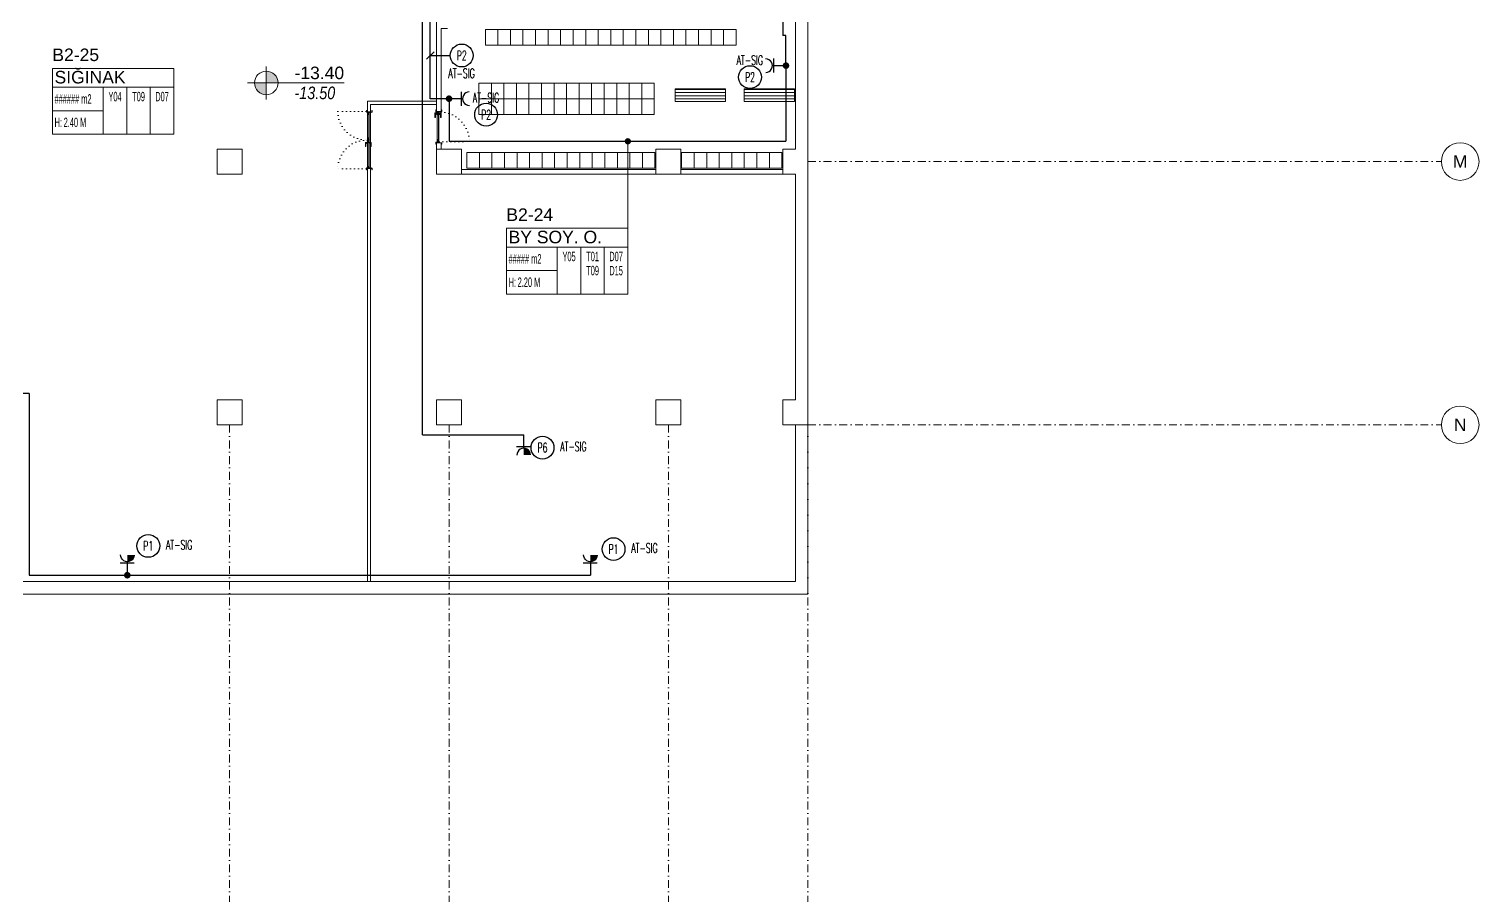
# Model space of a CAD drawing. Header units: metres. Extents: x -13194 to 152406, y -14653 to 29421.
# Drawn here: x 9940 to 14566, y -1500 to 1263 of the extents above; entities that cross this region are included whole.
import ezdxf
from ezdxf.enums import TextEntityAlignment as Align

# ---------------------------------------------------------------- set-up
doc = ezdxf.new("R2010")
doc.units = ezdxf.units.M
doc.header["$LTSCALE"] = 100
doc.header["$MEASUREMENT"] = 0
for name, pattern in [('DASHDOT2', [0.5, 0.25, -0.125, 0, -0.125]), ('DOT2', [0.125, 0, -0.125]), ('HIDDEN', [0.375, 0.25, -0.125])]:
    doc.linetypes.add(name, pattern=pattern)
doc.layers.get('0').update_dxf_attribs({"color": 9, "lineweight": 9})
for name, color, linetype, lineweight in [('00', 9, 'Continuous', 9), ('01', 9, 'Continuous', 9), ('05S', 9, 'Continuous', 9), ('06B', 9, 'Continuous', 9), ('06C', 9, 'Continuous', 9), ('06C @ 1', 9, 'Continuous', 9), ('09', 9, 'Continuous', 9), ('10', 9, 'Continuous', 9), ('12', 9, 'Continuous', 9), ('20', 9, 'DOT2', 9), ('21', 9, 'Continuous', 9), ('21_mahal200', 9, 'Continuous', 9), ('24', 9, 'DASHDOT2', 9), ('E-ETANŞ PRİZ', 7, 'Continuous', 30), ('E-KABLO', 7, 'Continuous', 30), ('E-LINYE', 7, 'Continuous', 30), ('E-PRİZ', 7, 'Continuous', 30), ('TEFRİŞ', 9, 'Continuous', 9)]:
    doc.layers.add(name, color=color, linetype=linetype, lineweight=lineweight)
doc.styles.add('Arial', font='arial.ttf', dxfattribs={"height": 2.5})
doc.styles.add('E-YAZI', font='txttw.shx')
doc.styles.add('MuuM_TEXT-ITALIC', font='ARIALNI.TTF')
doc.styles.add('MuuM_TEXT-STANDART', font='ARIALN.TTF')
doc.dimstyles.new('MuuM_DIM200', dxfattribs={"dimscale": 20, "dimtxt": 2, "dimasz": 1, "dimexe": 1, "dimexo": 1, "dimgap": 1, "dimtad": 1, "dimdec": 1, "dimrnd": 0.5, "dimdsep": 46, "dimtxsty": 'MuuM_TEXT-STANDART', "dimblk": 'ARCHTICK', "dimcen": 0, "dimdle": 0.15, "dimclrd": 256, "dimclre": 256, "dimclrt": 256, "dimadec": 0, "dimazin": 0, "dimtfac": 5, "dimtdec": 1, "dimtix": 1, "dimtmove": 2, "dimatfit": 3, "dimldrblk": 'DOT', "dimfxl": 3, "dimfxlon": 1, "dimtolj": 1, "dimlwd": -1, "dimlwe": -1, "dimarcsym": 0})

# ---------------------------------------------------------------- blocks, each defined once
blk = doc.blocks.new('100_ETANŞ PRİZ')
at = {"layer": 'E-ETANŞ PRİZ', "color": 4}
for p, q in [((-1.22, 2.14), (1.28, 2.14)), ((0, 2.4), (0, 0))]:
    blk.add_line(p, q, dxfattribs=at)
at = {"layer": 'E-ETANŞ PRİZ', "color": 4, "const_width": 1.2}
blk.add_lwpolyline([(0.01, 3, -0.414214), (-0.6, 3.59)], format="xyb", dxfattribs=at)
at = {"layer": 'E-ETANŞ PRİZ', "color": 4}
blk.add_arc((0, 3.6), 1.2, 180.7551, 0.7551, dxfattribs=at)
blk = doc.blocks.new('100_PRİZ')
at = {"layer": 'E-PRİZ', "color": 4}
for p, q in [((-1.22, 2.14), (1.28, 2.14)), ((0, 2.4), (0, 0))]:
    blk.add_line(p, q, dxfattribs=at)
blk.add_arc((0, 3.6), 1.2, 180.7551, 0.7551, dxfattribs=at)
blk = doc.blocks.new('0_aks')
at = {"linetype": 'Continuous'}
blk.add_circle((0, 0), 3, dxfattribs=at)
at = {"style": 'Arial'}
blk.add_attdef('AKS', text='', height=2, dxfattribs=at).set_placement((0, 0), align=Align.MIDDLE_CENTER)
blk = doc.blocks.new('p-akslar_yeni')
at = {"layer": '24'}
for points in [[(18840, -7735), (20861, -7735)], [(16995, -8575), (16995, -11897.2)], [(17695, -8575), (17695, -11897.2)], [(18395, -8575), (18395, -11897.2)], [(18840, -8575), (20861, -8575)], [(18840, -8575), (18840, -11897.2)]]:
    blk.add_lwpolyline(points, dxfattribs=at)
at = {"layer": '21', "xscale": 20, "yscale": 20, "zscale": 20}
for p, values in [((20921, -7735), {'AKS': 'M'}), ((20921, -8575), {'AKS': 'N'})]:
    blk.add_blockref('0_aks', p, dxfattribs=at).add_auto_attribs(values)
blk = doc.blocks.new('p-kolon_80x80')
blk.add_lwpolyline([(-40, -40), (40, -40), (40, 40), (-40, 40)], close=True)
blk = doc.blocks.new('2.bod.sitatik')
at = {"layer": '01'}
blk.add_lwpolyline([(12425, -6313.4), (12425, -8630), (12345, -8630), (12345, -8550), (12385, -8550), (12385, -8550), (12385, -7830), (12345, -7830), (12345, -7750), (12385, -7750), (12385, -7030)], dxfattribs=at)
for points in [[(10540, -8630), (10620, -8630), (10620, -8550), (10540, -8550)], [(11240, -8630), (11320, -8630), (11320, -8550), (11240, -8550)], [(11940, -8630), (12020, -8630), (12020, -8550), (11940, -8550)]]:
    blk.add_lwpolyline(points, close=True, dxfattribs=at)
for p in [(10580, -7790), (11280, -7790), (11980, -7790)]:
    blk.add_blockref('p-kolon_80x80', p, dxfattribs=at)
blk = doc.blocks.new('p-kapı kolu')
for points in [[(2.2, 0), (2.2, -1.25), (-2.2, -1.25), (-2.2, 0), (2.2, 0)], [(1.225, -1.25), (1.225, -7.5), (-13.775, -7.5), (-13.775, -5.625), (-1.025, -5.625), (-1.025, -5.625), (-1.025, -1.25), (1.225, -1.25)]]:
    blk.add_lwpolyline(points)
blk = doc.blocks.new('K-AH-01')
at = {"layer": '09'}
h = blk.add_hatch(dxfattribs=at)
h.set_pattern_fill('LOGEND', color=256, scale=10, style=0)
h.set_pattern_definition([(7e-15, (-3944.073, -2726.897), (10, 10), [3, -7]), (7e-15, (-3944.073, -2726.397), (10, 10), [3, -7]), (7e-15, (-3943.573, -2725.397), (10, 10), [2, -8]), (7e-15, (-3943.073, -2724.397), (10, 10), [1.5, -8.5]), (7e-15, (-3943.073, -2723.397), (10, 10), [1, -9]), (7e-15, (-3945.573, -2722.397), (10, 10), [0.5, -2.5, 0.5, -6.5]), (7e-15, (-3944.073, -2721.897), (10, 10), [0.5, -4, 1.5, -4]), (7e-15, (-3942.073, -2721.397), (10, 10), [0.5, -0.5, 0.5, -8.5]), (7e-15, (-3942.573, -2720.897), (10, 10), [0.5, -9.5]), (7e-15, (-3943.073, -2719.897), (10, 10), [1.5, -8.5]), (7e-15, (-3943.073, -2718.897), (10, 10), [2, -8]), (7e-15, (-3943.573, -2717.897), (10, 10), [2.5, -3, 0.5, -4]), (90, (-3947.573, -2723.897), (-10, 10), [0.5, -1, 2.5, -6]), (90, (-3947.073, -2722.897), (-10, 10), [0.5, -0.5, 1.5, -7.5]), (90, (-3946.573, -2718.897), (-10, 10), [1, -9]), (90, (-3946.073, -2722.897), (-10, 10), [2, -3, 0.5, -4.5]), (90, (-3945.573, -2717.397), (-10, 10), [0.5, -9.5]), (90, (-3945.073, -2722.397), (-10, 10), [1.5, -8.5]), (90, (-3944.073, -2721.897), (-10, 10), [1, -9]), (90, (-3943.073, -2721.897), (-10, 10), [0.5, -1.5, 1.5, -6.5]), (90, (-3942.573, -2721.397), (-10, 10), [0.5, -9.5]), (90, (-3942.073, -2723.397), (-10, 10), [1.4, -8.6]), (90, (-3941.573, -2725.397), (-10, 10), [1, -9]), (90, (-3940.573, -2721.397), (-10, 10), [0.5, -9.5]), (90, (-3939.573, -2721.897), (-10, 10), [1.5, -8.5]), (90, (-3938.573, -2721.897), (-10, 10), [1.5, -8.5]), (45, (-3940.073, -2725.8966), (1e-15, 10), [0.7071, -0.7071, 0.7071, -12.020836]), (45, (-3942.073, -2723.3966), (1e-15, 10), [1.4142, -12.727936]), (45, (-3946.073, -2718.3966), (1e-15, 10), [1.4142, -12.727936]), (45, (-3944.073, -2720.8966), (1e-15, 10), [1.4142, -12.727936]), (45, (-3943.573, -2722.8966), (1e-15, 10), [1.4142, -12.727936]), (45, (-3940.573, -2724.8966), (1e-15, 10), [1.4142, -12.727936]), (45, (-3941.573, -2724.3966), (1e-15, 10), [2.12132, -12.020816]), (45, (-3944.573, -2719.8966), (1e-15, 10), [0.7071, -13.435036]), (45, (-3945.073, -2718.8966), (1e-15, 10), [0.7071, -13.435036]), (45, (-3941.073, -2718.8966), (1e-15, 10), [0.7071, -13.435036]), (45, (-3945.073, -2723.8966), (1e-15, 10), [0.7071, -13.435036]), (45, (-3939.573, -2720.3966), (1e-15, 10), [0.7071, -13.435036]), (45, (-3943.073, -2721.3966), (1e-15, 10), [0.7071, -13.435036]), (45, (-3942.073, -2720.3966), (1e-15, 10), [0.7071, -13.435036]), (135, (-3942.573, -2722.3966), (-10, 1e-15), [0.7071, -0.7071, 2.12132, -10.606616]), (135, (-3941.073, -2722.3966), (-10, 1e-15), [0.7071, -13.435036]), (135, (-3941.073, -2725.8966), (-10, 1e-15), [0.7071, -13.435036]), (135, (-3943.073, -2723.3966), (-10, 1e-15), [0.7071, -13.435036]), (135, (-3941.573, -2721.3966), (-10, 1e-15), [0.7071, -13.435036]), (135, (-3944.073, -2723.8966), (-10, 1e-15), [0.7071, -13.435036]), (135, (-3940.073, -2723.8966), (-10, 1e-15), [0.7071, -13.435036]), (135, (-3947.073, -2726.8966), (-10, 1e-15), [0.7071, -13.435036]), (135, (-3946.573, -2726.3966), (-10, 1e-15), [1.4142, -12.727936]), (135, (-3946.073, -2725.8966), (-10, 1e-15), [1.4142, -12.727936]), (135, (-3945.073, -2725.8966), (-10, 1e-15), [1.4142, -12.727936]), (135, (-3944.573, -2724.8966), (-10, 1e-15), [1.4142, -12.727936]), (135, (-3940.573, -2720.8966), (-10, 1e-15), [1.4142, -12.727936]), (135, (-3938.573, -2725.8966), (-10, 1e-15), [1.4142, -12.727936]), (135, (-3938.073, -2717.8966), (-10, 1e-15), [1.4142, -12.727936]), (135, (-3938.073, -2718.8966), (-10, 1e-15), [1.4142, -12.727936]), (135, (-3939.073, -2719.3966), (-10, 1e-15), [1.4142, -12.727936]), (135, (-3946.073, -2719.3966), (-10, 1e-15), [2.12132, -12.020816]), (135, (-3939.573, -2720.3966), (-10, 1e-15), [2.12132, -12.020816]), (26.56505, (-3945.0727, -2717.3966), (10, 4e-09), [1.118, -21.24268]), (26.56505, (-3945.0727, -2722.3966), (10, 4e-09), [1.118, -21.24268]), (26.56505, (-3944.0727, -2719.3966), (10, 4e-09), [1.118, -21.24268]), (26.56505, (-3941.0727, -2726.3966), (10, 4e-09), [1.118, -21.24268]), (26.56505, (-3941.5727, -2725.3966), (10, 4e-09), [1.118, -21.24268]), (26.56505, (-3944.5727, -2723.3966), (10, 4e-09), [1.118, -21.24268]), (26.56505, (-3944.5727, -2718.3966), (10, 4e-09), [1.118, -21.24268]), (26.56505, (-3941.5727, -2721.3966), (10, 4e-09), [2.236, -20.12468]), (63.43495, (-3941.5727, -2719.8966), (5e-10, 10), [1.118, -21.24268]), (63.43495, (-3940.0727, -2722.8966), (5e-10, 10), [1.118, -21.24268]), (63.43495, (-3945.0727, -2720.8966), (5e-10, 10), [1.118, -21.24268]), (63.43495, (-3947.0727, -2720.3966), (5e-10, 10), [1.118, -21.24268]), (63.43495, (-3941.0727, -2722.3966), (5e-10, 10), [1.118, -21.24268]), (63.43495, (-3942.0727, -2722.3966), (5e-10, 10), [1.118, -21.24268]), (63.43495, (-3946.0727, -2720.8966), (5e-10, 10), [2.236, -20.12468]), (63.43495, (-3938.5727, -2724.3966), (5e-10, 10), [2.236, -20.12468]), (63.43495, (-3939.5727, -2723.8966), (5e-10, 10), [2.236, -20.12468]), (116.56505, (-3947.5727, -2725.3966), (-4e-09, 10), [1.118, -21.24268]), (116.56505, (-3947.5727, -2719.8966), (-4e-09, 10), [1.118, -21.24268]), (116.56505, (-3945.5727, -2726.8966), (-4e-09, 10), [1.118, -21.24268]), (116.56505, (-3946.5727, -2717.8966), (-4e-09, 10), [1.118, -21.24268]), (116.56505, (-3945.5727, -2723.8966), (-4e-09, 10), [1.118, -21.24268]), (116.56505, (-3943.5727, -2722.8966), (-4e-09, 10), [1.118, -21.24268]), (116.56505, (-3942.5727, -2720.8966), (-4e-09, 10), [1.118, -21.24268]), (116.56505, (-3947.0727, -2724.8966), (3.2e-06, 10.0000016), [1.118, -21.24268]), (116.56505, (-3944.5727, -2723.3966), (-4e-09, 10), [1.118, -21.24268]), (116.56505, (-3941.5727, -2724.3966), (-4e-09, 10), [1.118, -21.24268]), (116.56505, (-3940.5727, -2723.3966), (-4e-09, 10), [1.118, -21.24268]), (116.56505, (-3938.5727, -2720.3966), (-4e-09, 10), [1.118, -21.24268]), (116.56505, (-3946.0727, -2717.3966), (-4e-09, 10), [1.118, -21.24268]), (116.56505, (-3947.5727, -2717.8966), (-4e-09, 10), [2.236, -20.12468]), (116.56505, (-3946.0727, -2724.8966), (-4e-09, 10), [2.236, -20.12468]), (153.43495, (-3947.5727, -2726.3966), (-10, 5e-10), [1.118, -21.24268]), (153.43495, (-3939.0727, -2726.8966), (-10, 5e-10), [1.118, -21.24268]), (153.43495, (-3939.5727, -2721.8966), (-10, 5e-10), [1.118, -21.24268]), (153.43495, (-3943.5727, -2725.3966), (-10, 5e-10), [1.118, -21.24268]), (153.43495, (-3944.0727, -2726.3966), (-10, 5e-10), [1.118, -21.24268]), (153.43495, (-3943.0727, -2724.3966), (-10, 5e-10), [1.118, -21.24268]), (153.43495, (-3940.0727, -2718.3966), (-10, 5e-10), [1.118, -21.24268]), (153.43495, (-3939.0727, -2717.8966), (-10, 5e-10), [2.236, -20.12468])])
h.paths.add_polyline_path([(10.8, 6.5), (10.8, 2.5), (0.8, 2.5), (0.8, 6.5)])
h = blk.add_hatch(dxfattribs=at)
h.set_pattern_fill('LOGEND', color=256, scale=10, style=0)
h.set_pattern_definition([(7e-15, (-3938.781, -2726.897), (10, 10), [3, -7]), (7e-15, (-3938.781, -2726.397), (10, 10), [3, -7]), (7e-15, (-3938.281, -2725.397), (10, 10), [2, -8]), (7e-15, (-3937.781, -2724.397), (10, 10), [1.5, -8.5]), (7e-15, (-3937.781, -2723.397), (10, 10), [1, -9]), (7e-15, (-3940.281, -2722.397), (10, 10), [0.5, -2.5, 0.5, -6.5]), (7e-15, (-3938.781, -2721.897), (10, 10), [0.5, -4, 1.5, -4]), (7e-15, (-3936.781, -2721.397), (10, 10), [0.5, -0.5, 0.5, -8.5]), (7e-15, (-3937.281, -2720.897), (10, 10), [0.5, -9.5]), (7e-15, (-3937.781, -2719.897), (10, 10), [1.5, -8.5]), (7e-15, (-3937.781, -2718.897), (10, 10), [2, -8]), (7e-15, (-3938.281, -2717.897), (10, 10), [2.5, -3, 0.5, -4]), (90, (-3942.281, -2723.897), (-10, 10), [0.5, -1, 2.5, -6]), (90, (-3941.781, -2722.897), (-10, 10), [0.5, -0.5, 1.5, -7.5]), (90, (-3941.281, -2718.897), (-10, 10), [1, -9]), (90, (-3940.781, -2722.897), (-10, 10), [2, -3, 0.5, -4.5]), (90, (-3940.281, -2717.397), (-10, 10), [0.5, -9.5]), (90, (-3939.781, -2722.397), (-10, 10), [1.5, -8.5]), (90, (-3938.781, -2721.897), (-10, 10), [1, -9]), (90, (-3937.781, -2721.897), (-10, 10), [0.5, -1.5, 1.5, -6.5]), (90, (-3937.281, -2721.397), (-10, 10), [0.5, -9.5]), (90, (-3936.781, -2723.397), (-10, 10), [1.4, -8.6]), (90, (-3936.281, -2725.397), (-10, 10), [1, -9]), (90, (-3935.281, -2721.397), (-10, 10), [0.5, -9.5]), (90, (-3934.281, -2721.897), (-10, 10), [1.5, -8.5]), (90, (-3933.281, -2721.897), (-10, 10), [1.5, -8.5]), (45, (-3934.781, -2725.8966), (1e-15, 10), [0.7071, -0.7071, 0.7071, -12.020836]), (45, (-3936.781, -2723.3966), (1e-15, 10), [1.4142, -12.727936]), (45, (-3940.781, -2718.3966), (1e-15, 10), [1.4142, -12.727936]), (45, (-3938.781, -2720.8966), (1e-15, 10), [1.4142, -12.727936]), (45, (-3938.281, -2722.8966), (1e-15, 10), [1.4142, -12.727936]), (45, (-3935.281, -2724.8966), (1e-15, 10), [1.4142, -12.727936]), (45, (-3936.281, -2724.3966), (1e-15, 10), [2.12132, -12.020816]), (45, (-3939.281, -2719.8966), (1e-15, 10), [0.7071, -13.435036]), (45, (-3939.781, -2718.8966), (1e-15, 10), [0.7071, -13.435036]), (45, (-3935.781, -2718.8966), (1e-15, 10), [0.7071, -13.435036]), (45, (-3939.781, -2723.8966), (1e-15, 10), [0.7071, -13.435036]), (45, (-3934.281, -2720.3966), (1e-15, 10), [0.7071, -13.435036]), (45, (-3937.781, -2721.3966), (1e-15, 10), [0.7071, -13.435036]), (45, (-3936.781, -2720.3966), (1e-15, 10), [0.7071, -13.435036]), (135, (-3937.281, -2722.3966), (-10, 1e-15), [0.7071, -0.7071, 2.12132, -10.606616]), (135, (-3935.781, -2722.3966), (-10, 1e-15), [0.7071, -13.435036]), (135, (-3935.781, -2725.8966), (-10, 1e-15), [0.7071, -13.435036]), (135, (-3937.781, -2723.3966), (-10, 1e-15), [0.7071, -13.435036]), (135, (-3936.281, -2721.3966), (-10, 1e-15), [0.7071, -13.435036]), (135, (-3938.781, -2723.8966), (-10, 1e-15), [0.7071, -13.435036]), (135, (-3934.781, -2723.8966), (-10, 1e-15), [0.7071, -13.435036]), (135, (-3941.781, -2726.8966), (-10, 1e-15), [0.7071, -13.435036]), (135, (-3941.281, -2726.3966), (-10, 1e-15), [1.4142, -12.727936]), (135, (-3940.781, -2725.8966), (-10, 1e-15), [1.4142, -12.727936]), (135, (-3939.781, -2725.8966), (-10, 1e-15), [1.4142, -12.727936]), (135, (-3939.281, -2724.8966), (-10, 1e-15), [1.4142, -12.727936]), (135, (-3935.281, -2720.8966), (-10, 1e-15), [1.4142, -12.727936]), (135, (-3933.281, -2725.8966), (-10, 1e-15), [1.4142, -12.727936]), (135, (-3932.781, -2717.8966), (-10, 1e-15), [1.4142, -12.727936]), (135, (-3932.781, -2718.8966), (-10, 1e-15), [1.4142, -12.727936]), (135, (-3933.781, -2719.3966), (-10, 1e-15), [1.4142, -12.727936]), (135, (-3940.781, -2719.3966), (-10, 1e-15), [2.12132, -12.020816]), (135, (-3934.281, -2720.3966), (-10, 1e-15), [2.12132, -12.020816]), (26.56505, (-3939.7813, -2717.3966), (10, 4e-09), [1.118, -21.24268]), (26.56505, (-3939.7813, -2722.3966), (10, 4e-09), [1.118, -21.24268]), (26.56505, (-3938.7813, -2719.3966), (10, 4e-09), [1.118, -21.24268]), (26.56505, (-3935.7813, -2726.3966), (10, 4e-09), [1.118, -21.24268]), (26.56505, (-3936.2813, -2725.3966), (10, 4e-09), [1.118, -21.24268]), (26.56505, (-3939.2813, -2723.3966), (10, 4e-09), [1.118, -21.24268]), (26.56505, (-3939.2813, -2718.3966), (10, 4e-09), [1.118, -21.24268]), (26.56505, (-3936.2813, -2721.3966), (10, 4e-09), [2.236, -20.12468]), (63.43495, (-3936.2813, -2719.8966), (5e-10, 10), [1.118, -21.24268]), (63.43495, (-3934.7813, -2722.8966), (5e-10, 10), [1.118, -21.24268]), (63.43495, (-3939.7813, -2720.8966), (5e-10, 10), [1.118, -21.24268]), (63.43495, (-3941.7813, -2720.3966), (5e-10, 10), [1.118, -21.24268]), (63.43495, (-3935.7813, -2722.3966), (5e-10, 10), [1.118, -21.24268]), (63.43495, (-3936.7813, -2722.3966), (5e-10, 10), [1.118, -21.24268]), (63.43495, (-3940.7813, -2720.8966), (5e-10, 10), [2.236, -20.12468]), (63.43495, (-3933.2813, -2724.3966), (5e-10, 10), [2.236, -20.12468]), (63.43495, (-3934.2813, -2723.8966), (5e-10, 10), [2.236, -20.12468]), (116.56505, (-3942.2813, -2725.3966), (-4e-09, 10), [1.118, -21.24268]), (116.56505, (-3942.2813, -2719.8966), (-4e-09, 10), [1.118, -21.24268]), (116.56505, (-3940.2813, -2726.8966), (-4e-09, 10), [1.118, -21.24268]), (116.56505, (-3941.2813, -2717.8966), (-4e-09, 10), [1.118, -21.24268]), (116.56505, (-3940.2813, -2723.8966), (-4e-09, 10), [1.118, -21.24268]), (116.56505, (-3938.2813, -2722.8966), (-4e-09, 10), [1.118, -21.24268]), (116.56505, (-3937.2813, -2720.8966), (-4e-09, 10), [1.118, -21.24268]), (116.56505, (-3941.7813, -2724.8966), (3.2e-06, 10.0000016), [1.118, -21.24268]), (116.56505, (-3939.2813, -2723.3966), (-4e-09, 10), [1.118, -21.24268]), (116.56505, (-3936.2813, -2724.3966), (-4e-09, 10), [1.118, -21.24268]), (116.56505, (-3935.2813, -2723.3966), (-4e-09, 10), [1.118, -21.24268]), (116.56505, (-3933.2813, -2720.3966), (-4e-09, 10), [1.118, -21.24268]), (116.56505, (-3940.7813, -2717.3966), (-4e-09, 10), [1.118, -21.24268]), (116.56505, (-3942.2813, -2717.8966), (-4e-09, 10), [2.236, -20.12468]), (116.56505, (-3940.7813, -2724.8966), (-4e-09, 10), [2.236, -20.12468]), (153.43495, (-3942.2813, -2726.3966), (-10, 5e-10), [1.118, -21.24268]), (153.43495, (-3933.7813, -2726.8966), (-10, 5e-10), [1.118, -21.24268]), (153.43495, (-3934.2813, -2721.8966), (-10, 5e-10), [1.118, -21.24268]), (153.43495, (-3938.2813, -2725.3966), (-10, 5e-10), [1.118, -21.24268]), (153.43495, (-3938.7813, -2726.3966), (-10, 5e-10), [1.118, -21.24268]), (153.43495, (-3937.7813, -2724.3966), (-10, 5e-10), [1.118, -21.24268]), (153.43495, (-3934.7813, -2718.3966), (-10, 5e-10), [1.118, -21.24268]), (153.43495, (-3933.7813, -2717.8966), (-10, 5e-10), [2.236, -20.12468])])
h.paths.add_polyline_path([(89.1, 2.5), (89.1, 6.5), (99.1, 6.5), (99.1, 2.5)])
at = {"layer": '10'}
for points in [[(-0.4, -1.7), (1.3, -1.7, 0.414214), (1.6, -1.4), (1.6, 1.1, 0.414214), (1.3, 1.4, 0.414214), (1, 1.1), (1, 0.2), (0.2, 0.2), (0.2, 16.4, 0.414214), (-0.1, 16.7), (-4.6, 16.7, 0.414214), (-4.9, 16.4), (-4.9, 15.3, 0.414214), (-4.6, 15), (-3.5, 15), (-3.5, 15.2), (-4.6, 15.2, -0.414214), (-4.7, 15.3), (-4.7, 16.4, -0.414214), (-4.6, 16.5), (-0.2, 16.5), (-0.1, 16.5, -0.414214), (0, 16.4), (0, 0), (1.2, 0), (1.2, 1.1, -0.414214), (1.3, 1.2, -0.414214), (1.4, 1.1), (1.4, -1.4, -0.414214), (1.3, -1.5), (-0.4, -1.5), (-4.6, -1.5, -0.414214), (-4.7, -1.4), (-4.7, -0.3, -0.414214), (-4.6, -0.2), (-3.5, -0.2), (-3.5, 0), (-4.6, 0, 0.414214), (-4.9, -0.3), (-4.9, -1.4, 0.414214), (-4.6, -1.7)], [(2.1, 7.6), (0.8, 7), (0.8, 4.1), (0.6, 4.1), (0.6, 7.1), (2, 7.8, -14.796002)], [(100.4, -1.7), (98.7, -1.7, -0.414214), (98.4, -1.4), (98.4, 1.1, -0.414214), (98.7, 1.4, -0.414214), (99, 1.1), (99, 0.2), (99.8, 0.2), (99.8, 16.4, -0.414214), (100.1, 16.7), (104.6, 16.7, -0.414214), (104.9, 16.4), (104.9, 15.3, -0.414214), (104.6, 15), (103.5, 15), (103.5, 15.2), (104.6, 15.2, 0.414214), (104.7, 15.3), (104.7, 16.4, 0.414214), (104.6, 16.5), (100.2, 16.5), (100.1, 16.5, 0.414214), (100, 16.4), (100, 0), (98.8, 0), (98.8, 1.1, 0.414214), (98.7, 1.2, 0.414214), (98.6, 1.1), (98.6, -1.4, 0.414214), (98.7, -1.5), (100.4, -1.5), (104.6, -1.5, 0.414214), (104.7, -1.4), (104.7, -0.3, 0.414214), (104.6, -0.2), (103.5, -0.2), (103.5, 0), (104.6, 0, -0.414214), (104.9, -0.3), (104.9, -1.4, -0.414214), (104.6, -1.7)]]:
    blk.add_lwpolyline(points, format="xyb", close=True, dxfattribs=at)
blk.add_circle((2.7, 8.1), 0.55, dxfattribs=at)
at = {"layer": '12'}
for points in [[(0.8, 6.5), (99.1, 6.5), (99.1, 7), (0.8, 7)], [(0.8, 2.5), (10.8, 2.5), (10.8, 6.5), (0.8, 6.5)], [(0.8, 2.5), (99.1, 2.5), (99.1, 2), (0.8, 2)], [(89.1, 2.5), (99.1, 2.5), (99.1, 6.5), (89.1, 6.5)]]:
    blk.add_lwpolyline(points, close=True, dxfattribs=at)
at = {"layer": '20'}
blk.add_lwpolyline([(2.7, 8.1), (2.7, 105.2)], dxfattribs=at)
at = {"layer": '20', "linetype": 'HIDDEN'}
for points in [[(2, 6.9), (2, 5.4), (3.5, 5.4), (3.5, 6.9)], [(2.2, 7.6), (2.2, 5.6), (3.3, 5.6), (3.3, 7.6)]]:
    blk.add_lwpolyline(points, dxfattribs=at)
at = {"layer": '20'}
blk.add_arc((0.8, 7), 98.3, 357.0842, 88.8632, dxfattribs=at)
at = {"layer": '06C @ 1', "xscale": -1, "rotation": 180}
blk.add_blockref('p-kapı kolu', (94.1, 7), dxfattribs=at)
at = {"layer": '06C @ 1'}
blk.add_blockref('p-kapı kolu', (94.1, 2), dxfattribs=at)
blk = doc.blocks.new('P-KURANGLEZ')
at = {"layer": '01'}
blk.add_lwpolyline([(7525, -500), (12385, -500), (12385, -5), (12385, 0), (12425, 0), (12425, -540), (7525, -540)], close=True, dxfattribs=at)
blk = doc.blocks.new('0_elevationtarget-p-bk')
h = blk.add_hatch(color=250)
h.paths.add_polyline_path([(1.88, 0, 0.414214), (0, 1.88), (0, 0)])
h.paths.add_polyline_path([(0, 0), (-1.88, 0, 0.414214), (0, -1.88)])
blk.add_line((0, -2.62), (0, 2.62))
blk.add_lwpolyline([(12.45, 0), (-3, 0)])
blk.add_circle((0, 0), 1.88)
at = {"style": 'Arial'}
blk.add_attdef('BITMISKOT', text='', height=2, dxfattribs=at).set_placement((4.5, 0), align=Align.BOTTOM_LEFT)
at = {"style": 'MuuM_TEXT-ITALIC'}
blk.add_attdef('FINISHINGFLOORLEVEL', text='', height=2, dxfattribs=at).set_placement((4.5, -0.59), align=Align.TOP_LEFT)
blk = doc.blocks.new('_ArchTick')
at = {"color": 0, "linetype": 'ByBlock', "const_width": 0.15}
blk.add_lwpolyline([(-0.5, -0.5), (0.5, 0.5)], dxfattribs=at)
blk = doc.blocks.new('_Dot')
at = {"color": 0, "linetype": 'ByBlock', "lineweight": -2}
blk.add_line((-0.5, 0), (-1, 0), dxfattribs=at)
at = {"color": 0, "linetype": 'ByBlock', "const_width": 0.5}
blk.add_lwpolyline([(-0.25, 0, 1), (0.25, 0, 1)], format="xyb", close=True, dxfattribs=at)
blk = doc.blocks.new('0_roomno2')
blk.add_lwpolyline([(19.38, -10.5), (0, -10.5), (0, 0), (19.38, 0)], close=True)
for points in [[(0, -3), (19.38, -3)], [(8.12, -3), (8.12, -10.5)], [(11.88, -3), (11.88, -10.5)], [(15.62, -3), (15.62, -10.5)], [(0, -6.75), (8.12, -6.75)]]:
    blk.add_lwpolyline(points)
at = {"style": 'MuuM_TEXT-STANDART', "width": 0.6}
blk.add_text('H:', height=1.5, dxfattribs=at).set_placement((0.35, -8.61), align=Align.MIDDLE_LEFT)
at = {"style": 'Arial'}
blk.add_attdef('ODANO', (0, 1.17), '', height=2, dxfattribs=at)
blk.add_attdef('MEKANADI', text='', height=2, dxfattribs=at).set_placement((0.35, -3), align=Align.BOTTOM_LEFT)
at = {"style": 'MuuM_TEXT-STANDART', "width": 0.6}
for tag, p in [('M2', (0.35, -4.88)), ('TEMIZTAVANYUKSEKLIGI', (1.8, -8.61))]:
    blk.add_attdef(tag, text='', height=1.5, dxfattribs=at).set_placement(p, align=Align.MIDDLE_LEFT)
for tag, p in [('YER01', (10, -4.5)), ('TAVAN01', (13.75, -4.5)), ('DUVAR01', (17.5, -4.5)), ('YER02', (10, -6.75)), ('TAVAN02', (13.75, -6.75)), ('DUVAR02', (17.5, -6.75)), ('YER03', (10, -9)), ('TAVAN03', (13.75, -9)), ('DUVAR03', (17.5, -9))]:
    blk.add_attdef(tag, text='', height=1.5, dxfattribs=at).set_placement(p, align=Align.MIDDLE_CENTER)
blk = doc.blocks.new('p-giyinme dolabı')
blk.add_lwpolyline([(40, -20), (40, 20), (-10, 20), (-10, -20)], close=True)
blk = doc.blocks.new('p-bank')
h = blk.add_hatch()
h.set_pattern_fill('_USER', color=256, scale=10, angle=90, pattern_type=0)
h.set_pattern_definition([(90, (-220, 160), (-10, 6e-16), [])])
h.paths.add_polyline_path([(-20, 0), (-20, 160), (20, 160), (20, 0)])
blk.add_lwpolyline([(-20, 0), (-20, 160), (20, 160), (20, 0)], close=True)
blk = doc.blocks.new('prf-scr2')
at = {"linetype": 'DOT2', "ltscale": 10}
blk.add_line((0, 0.2), (0, -1.1), dxfattribs=at)
for p, q in [((-0.1, -0.2), (0.1, -0.3)), ((0.1, -0.2), (-0.1, -0.2)), ((0.1, -0.3), (-0.1, -0.3)), ((-0.1, -0.3), (0.1, -0.4)), ((0.1, -0.4), (-0.1, -0.4)), ((0.1, -0.5), (-0.1, -0.4)), ((-0.1, -0.4), (0.1, -0.4)), ((0.1, -0.6), (-0.1, -0.5)), ((-0.1, -0.5), (0.1, -0.5)), ((-0.1, -0.6), (0.1, -0.7)), ((0.1, -0.6), (-0.1, -0.6)), ((-0.1, -0.6), (0.1, -0.6)), ((-0.1, -0.7), (0.1, -0.8)), ((0.1, -0.7), (-0.1, -0.7)), ((-0.1, -0.8), (0.1, -0.8)), ((0.1, -0.8), (-0.1, -0.8)), ((0.1, -0.2), (0, -0.1)), ((0, -0.2), (0.1, -0.2))]:
    blk.add_line(p, q)
blk.add_lwpolyline([(0.2, 0), (-0.2, 0), (-0.2, 0), (-0.1, -0.1), (0.1, -0.1), (0.2, 0), (0.2, 0)], close=True)
for points in [[(0.2, 0), (-0.2, 0)], [(-0.1, -0.1), (-0.1, -0.2), (-0.1, -0.2), (-0.1, -0.2), (-0.1, -0.2), (-0.1, -0.3), (-0.1, -0.3), (-0.1, -0.3), (-0.1, -0.3), (-0.1, -0.4), (-0.1, -0.4), (-0.1, -0.4), (-0.1, -0.4), (-0.1, -0.4), (-0.1, -0.5), (-0.1, -0.5), (-0.1, -0.5), (-0.1, -0.5), (-0.1, -0.5), (-0.1, -0.5), (-0.1, -0.6), (-0.1, -0.6), (-0.1, -0.6), (-0.1, -0.6), (-0.1, -0.6), (-0.1, -0.7), (-0.1, -0.7), (-0.1, -0.7), (-0.1, -0.7), (-0.1, -0.7), (-0.1, -0.8), (-0.1, -0.8), (-0.1, -0.8), (-0.1, -0.8), (0, -0.9), (0, -0.9), (0, -0.9), (0.1, -0.8), (0.1, -0.8), (0.1, -0.7), (0.1, -0.7), (0.1, -0.7), (0.1, -0.7), (0.1, -0.7), (0.1, -0.7), (0.1, -0.6), (0.1, -0.6), (0.1, -0.6), (0.1, -0.6), (0.1, -0.6), (0.1, -0.5), (0.1, -0.5), (0.1, -0.5), (0.1, -0.5), (0.1, -0.4), (0.1, -0.4), (0.1, -0.4), (0.1, -0.4), (0.1, -0.4), (0.1, -0.3), (0.1, -0.3), (0.1, -0.3), (0.1, -0.3), (0.1, -0.3), (0.1, -0.3), (0.1, -0.2), (0.1, -0.2), (0.1, -0.2), (0.1, -0.2), (0.1, -0.2), (0.1, -0.1)]]:
    blk.add_lwpolyline(points)
blk = doc.blocks.new('gr-p-barel kilitli kapı kolu')
at = {"layer": '05S'}
h = blk.add_hatch(color=256, dxfattribs=at)
h.paths.add_polyline_path([(1.3, 0.8), (-1.3, 0.8), (-1.3, 0.7), (1.3, 0.7)])
h.paths.add_polyline_path([(2.75, 0.7), (-2.75, 0.7), (-2.75, 0), (2.75, 0)])
h.paths.add_polyline_path([(-11.7, 4.9), (-11.7, 6.7), (0.9, 6.7), (0.9, 0.8), (-0.9, 0.8), (-0.9, 4.9)])
at = {"flags": 128}
for points in [[(-0.9, 0.8), (-0.9, 4.9), (-11.7, 4.9), (-11.7, 6.7), (0.9, 6.7), (0.9, 0.8)], [(-0.8, 5), (0.8, 6.6)]]:
    blk.add_lwpolyline(points, dxfattribs=at)
blk.add_lwpolyline([(-2.75, 0), (-2.75, 0.7), (2.75, 0.7), (2.75, 0)])
blk.add_lwpolyline([(-1.3, 0.7), (1.3, 0.7), (1.3, 0.8), (-1.3, 0.8)], close=True)
blk = doc.blocks.new('p-de-02')
at = {"layer": '06C'}
blk.add_lwpolyline([(106.3, -16.6, 1), (106.3, -15.8), (104.3, -15.8), (104.3, -16.6), (106.4, -16.6)], format="xyb", dxfattribs=at)
blk.add_arc((106.3, -16.2), 0.5, 233.1301, 126.8699, dxfattribs=at)
at = {"layer": '09'}
for p, q in [((108.1, -16.7), (108.1, -16.6)), ((108.2, -16.7), (108.2, -16.6)), ((108.3, -16.6), (108.3, -16.7)), ((108.4, -16.7), (108.4, -16.6)), ((108.5, -16.6), (108.5, -16.7)), ((108.6, -16.7), (108.6, -16.6)), ((108.7, -16.6), (108.7, -16.7)), ((108.8, -16.6), (108.8, -16.7)), ((109.3, -21.9), (109.3, -21.7)), ((109.4, -21.7), (109.4, -21.9)), ((109.5, -21.9), (109.5, -21.7)), ((109.6, -21.7), (109.6, -21.9)), ((109.7, -21.9), (109.7, -21.7)), ((109.8, -21.7), (109.8, -21.9)), ((109.9, -21.9), (109.9, -21.7)), ((110, -21.9), (110, -21.7))]:
    blk.add_line(p, q, dxfattribs=at)
at = {"layer": '10'}
for points in [[(14.2, -6.8, -0.414214), (14.3, -6.7), (18.7, -6.7, -0.414214), (18.8, -6.8), (18.8, -14.1), (19, -14.1), (19, -6.8, 0.414214), (18.7, -6.5), (14.3, -6.5, 0.414214), (14, -6.8), (14, -7.7, 0.414214), (14.3, -8), (15.4, -8), (15.4, -7.8), (14.3, -7.8, -0.414214), (14.2, -7.7)], [(19, -9.7, -0.414214), (19.3, -9.4), (20.3, -9.4, -0.414214), (20.6, -9.7), (20.6, -16.1, -0.414214), (20.3, -16.4, -0.414214), (20, -16.1), (20, -15.2), (19, -15.2), (19, -24.2, -0.414214), (18.7, -24.5), (14.3, -24.5, -0.414214), (14, -24.2), (14, -23.3, -0.414214), (14.3, -23), (15.4, -23), (15.4, -23.2), (14.3, -23.2, 0.414214), (14.2, -23.3), (14.2, -24.2, 0.414214), (14.3, -24.3), (18.7, -24.3, 0.414214), (18.8, -24.2), (18.8, -15), (20.2, -15), (20.2, -16.1, 0.414214), (20.3, -16.2, 0.414214), (20.4, -16.1), (20.4, -9.7, 0.414214), (20.3, -9.6), (19.3, -9.6, 0.414214), (19.2, -9.7), (19.2, -10.6), (19, -10.6)], [(18.4, -25), (19.8, -24.4), (19.8, -21.5), (20, -21.5), (20, -24.5), (18.5, -25.2, -14.796002)], [(198.6, -9.7, 0.414214), (198.3, -9.4), (197.3, -9.4, 0.414214), (197, -9.7), (197, -16.1, 0.414214), (197.3, -16.4, 0.414214), (197.6, -16.1), (197.6, -15.2), (198.6, -15.2), (198.6, -24.2, 0.414214), (198.9, -24.5), (203.3, -24.5, 0.414214), (203.6, -24.2), (203.6, -23.3, 0.414214), (203.3, -23), (202.2, -23), (202.2, -23.2), (203.3, -23.2, -0.414214), (203.4, -23.3), (203.4, -24.2, -0.414214), (203.3, -24.3), (198.9, -24.3, -0.414214), (198.8, -24.2), (198.8, -15), (197.4, -15), (197.4, -16.1, -0.414214), (197.3, -16.2, -0.414214), (197.2, -16.1), (197.2, -9.7, -0.414214), (197.3, -9.6), (198.3, -9.6, -0.414214), (198.4, -9.7), (198.4, -10.6), (198.6, -10.6)], [(199.2, -25), (197.8, -24.4), (197.8, -21.5), (197.6, -21.5), (197.6, -24.5), (199.1, -25.2, 14.796002)], [(203.4, -6.8, 0.414214), (203.3, -6.7), (198.9, -6.7, 0.414214), (198.8, -6.8), (198.8, -14.1), (198.6, -14.1), (198.6, -6.8, -0.414214), (198.9, -6.5), (203.3, -6.5, -0.414214), (203.6, -6.8), (203.6, -7.7, -0.414214), (203.3, -8), (202.2, -8), (202.2, -7.8), (203.3, -7.8, 0.414214), (203.4, -7.7)]]:
    blk.add_lwpolyline(points, format="xyb", close=True, dxfattribs=at)
for points in [[(108.2, -20.1), (108.2, -18.1), (108.5, -18.1), (108.5, -17), (20.3, -17), (20.3, -18.1), (20.6, -18.1), (20.6, -20.1), (20.3, -20.1), (20.3, -18.3), (20, -18.3), (20, -16.7), (108.8, -16.7), (108.8, -18.3), (108.5, -18.3), (108.5, -20.1)], [(108.2, -18.1), (108.2, -20.1), (108.8, -20.1), (108.8, -21.7), (20, -21.7), (20, -20.1), (20.6, -20.1), (20.6, -18.1), (20.9, -18.1), (20.9, -20.3), (20.3, -20.3), (20.3, -21.4), (108.5, -21.4), (108.5, -20.3), (107.9, -20.3), (107.9, -18.1), (108.2, -18.1)], [(109.9, -20.1), (109.9, -18.1), (109.6, -18.1), (109.6, -17), (197.3, -17), (197.3, -18.1), (197, -18.1), (197, -20.1), (197.3, -20.1), (197.3, -18.3), (197.6, -18.3), (197.6, -16.7), (109.3, -16.7), (109.3, -18.3), (109.6, -18.3), (109.6, -20.1)], [(109.9, -18.1), (109.9, -20.1), (109.3, -20.1), (109.3, -21.7), (197.6, -21.7), (197.6, -20.1), (197, -20.1), (197, -18.1), (196.7, -18.1), (196.7, -20.3), (197.3, -20.3), (197.3, -21.4), (109.6, -21.4), (109.6, -20.3), (110.2, -20.3), (110.2, -18.1), (109.9, -18.1)]]:
    blk.add_lwpolyline(points, dxfattribs=at)
for points in [[(20.9, -17.2), (26.9, -17.2), (26.9, -21.2), (20.9, -21.2)], [(21.2, -17.5), (26.6, -17.5), (26.6, -20.9), (21.2, -20.9)], [(107.9, -17.2), (101.9, -17.2), (101.9, -21.2), (107.9, -21.2)], [(107.6, -17.5), (102.2, -17.5), (102.2, -20.9), (107.6, -20.9)], [(108.1, -22.4), (110, -22.4), (110, -21.9), (108.1, -21.9), (107.5, -21.9), (107.5, -22.4)], [(110, -16.1), (108.1, -16.1), (108.1, -16.6), (110.6, -16.6), (110.6, -16.6), (110.6, -16.1)], [(110.2, -17.2), (116.2, -17.2), (116.2, -21.2), (110.2, -21.2)], [(110.5, -17.5), (115.9, -17.5), (115.9, -20.9), (110.5, -20.9)], [(196.7, -17.2), (192.7, -17.2), (192.7, -21.2), (196.7, -21.2)], [(196.4, -17.5), (193, -17.5), (193, -20.9), (196.4, -20.9)]]:
    blk.add_lwpolyline(points, close=True, dxfattribs=at)
for centre in [(17.8, -25.5), (199.8, -25.5)]:
    blk.add_circle(centre, 0.55, dxfattribs=at)
at = {"layer": '20'}
for p, q in [((17.8, -25.5), (17.8, -116)), ((199.8, -25.5), (199.8, -116))]:
    blk.add_line(p, q, dxfattribs=at)
at = {"layer": '20', "linetype": 'HIDDEN'}
for points in [[(18.6, -24.3), (18.6, -23), (17.1, -23), (17.1, -24.3)], [(18.4, -25), (18.4, -23.2), (17.3, -23.2), (17.3, -25)], [(199, -24.3), (199, -23), (200.5, -23), (200.5, -24.3)], [(199.2, -25), (199.2, -23.2), (200.3, -23.2), (200.3, -25)]]:
    blk.add_lwpolyline(points, dxfattribs=at)
at = {"layer": '20'}
for centre, start, end in [((17.8, -25.5), 270, 2.4057), ((199.8, -25.5), 177.5943, 270)]:
    blk.add_arc(centre, 90.5, start, end, dxfattribs=at)
at = {"layer": '06B', "xscale": -1}
blk.add_blockref('gr-p-barel kilitli kapı kolu', (117.3, -16.7), dxfattribs=at)
at = {"layer": '06B', "rotation": 180}
blk.add_blockref('gr-p-barel kilitli kapı kolu', (117.3, -21.7), dxfattribs=at)
at = {"layer": '10', "xscale": -1, "rotation": 90}
for p in [(20.3, -19.2), (109.6, -19.2)]:
    blk.add_blockref('prf-scr2', p, dxfattribs=at)
at = {"layer": '10', "rotation": 270}
for p in [(108.5, -19.2), (197.3, -19.2)]:
    blk.add_blockref('prf-scr2', p, dxfattribs=at)
blk = doc.blocks.new('2.bod.Mimari')
at = {"layer": '00'}
for points in [[(11240, -7030), (11240, -7640)], [(11255, -7640), (11255, -7365), (11275, -7365)], [(11240, -7597.78), (11020, -7597.78), (11020, -9130)], [(11240, -7607.78), (11030, -7607.78), (11030, -9130)], [(11255, -7640), (11240, -7640)], [(11255, -7730), (11240, -7730)], [(11240, -7730), (11240, -7750)], [(11255, -7730), (11255, -7750)], [(11320, -7815), (11940, -7815)], [(12020, -7815), (12345, -7815)], [(11320, -7830), (11940, -7830)], [(12020, -7830), (12345, -7830)]]:
    blk.add_lwpolyline(points, dxfattribs=at)
at = {"xscale": -1, "rotation": 270}
blk.add_blockref('K-AH-01', (11240, -7730), dxfattribs=at)
at = {"layer": '01'}
blk.add_blockref('P-KURANGLEZ', (0, -8630), dxfattribs=at)
at = {"layer": '10', "rotation": 270}
blk.add_blockref('p-de-02', (11041.5, -7612.89), dxfattribs=at)
at = {"layer": '21', "xscale": 20, "yscale": 20, "zscale": 20}
blk.add_blockref('0_elevationtarget-p-bk', (10696.98, -7539.07), dxfattribs=at).add_auto_attribs({'BITMISKOT': '-13.40', 'FINISHINGFLOORLEVEL': '-13.50'})
at = {"layer": '21_mahal200'}
ref = blk.add_blockref('0_roomno2', (10014.53, -7492.74), dxfattribs=dict(at, xscale=20, yscale=20, zscale=20))
ref.add_attrib('ODANO', 'B2-25', (10014.53, -7469.34), dxfattribs={"layer": '0', "height": 40, "style": 'Arial'})
ref.add_attrib('MEKANADI', 'SIĞINAK', dxfattribs={"layer": '0', "height": 40, "style": 'Arial'}).set_placement((10021.53, -7552.74), align=Align.BOTTOM_LEFT)
ref.add_attrib('M2', '###### m2', dxfattribs={"layer": '0', "height": 30, "style": 'MuuM_TEXT-STANDART', "width": 0.6}).set_placement((10021.53, -7590.24), align=Align.MIDDLE_LEFT)
ref.add_attrib('TEMIZTAVANYUKSEKLIGI', '2.40 M', dxfattribs={"layer": '0', "height": 30, "style": 'MuuM_TEXT-STANDART', "width": 0.6}).set_placement((10050.53, -7664.9), align=Align.MIDDLE_LEFT)
ref.add_attrib('YER01', 'Y04', dxfattribs={"layer": '0', "height": 30, "style": 'MuuM_TEXT-STANDART', "width": 0.6}).set_placement((10214.53, -7582.74), align=Align.MIDDLE_CENTER)
ref.add_attrib('TAVAN01', 'T09', dxfattribs={"layer": '0', "height": 30, "style": 'MuuM_TEXT-STANDART', "width": 0.6}).set_placement((10289.53, -7582.74), align=Align.MIDDLE_CENTER)
ref.add_attrib('DUVAR01', 'D07', dxfattribs={"layer": '0', "height": 30, "style": 'MuuM_TEXT-STANDART', "width": 0.6}).set_placement((10364.53, -7582.74), align=Align.MIDDLE_CENTER)
ref = blk.add_blockref('0_roomno2', (11463.02, -8002.84), dxfattribs=dict(at, xscale=20, yscale=20, zscale=20))
ref.add_attrib('ODANO', 'B2-24', (11463.02, -7979.44), dxfattribs={"layer": '0', "height": 40, "style": 'Arial'})
ref.add_attrib('MEKANADI', 'BY SOY. O.', dxfattribs={"layer": '0', "height": 40, "style": 'Arial'}).set_placement((11470.02, -8062.84), align=Align.BOTTOM_LEFT)
ref.add_attrib('M2', '##### m2', dxfattribs={"layer": '0', "height": 30, "style": 'MuuM_TEXT-STANDART', "width": 0.6}).set_placement((11470.02, -8100.34), align=Align.MIDDLE_LEFT)
ref.add_attrib('TEMIZTAVANYUKSEKLIGI', '2.20 M', dxfattribs={"layer": '0', "height": 30, "style": 'MuuM_TEXT-STANDART', "width": 0.6}).set_placement((11499.02, -8174.99), align=Align.MIDDLE_LEFT)
ref.add_attrib('YER01', 'Y05', dxfattribs={"layer": '0', "height": 30, "style": 'MuuM_TEXT-STANDART', "width": 0.6}).set_placement((11663.02, -8092.84), align=Align.MIDDLE_CENTER)
ref.add_attrib('TAVAN01', 'T01', dxfattribs={"layer": '0', "height": 30, "style": 'MuuM_TEXT-STANDART', "width": 0.6}).set_placement((11738.02, -8092.84), align=Align.MIDDLE_CENTER)
ref.add_attrib('DUVAR01', 'D07', dxfattribs={"layer": '0', "height": 30, "style": 'MuuM_TEXT-STANDART', "width": 0.6}).set_placement((11813.02, -8092.84), align=Align.MIDDLE_CENTER)
ref.add_attrib('TAVAN02', 'T09', dxfattribs={"layer": '0', "height": 30, "style": 'MuuM_TEXT-STANDART', "width": 0.6}).set_placement((11738.02, -8137.84), align=Align.MIDDLE_CENTER)
ref.add_attrib('DUVAR02', 'D15', dxfattribs={"layer": '0', "height": 30, "style": 'MuuM_TEXT-STANDART', "width": 0.6}).set_placement((11813.02, -8137.84), align=Align.MIDDLE_CENTER)
at = {"layer": 'TEFRİŞ'}
for name, p, rotation in [('p-giyinme dolabı', (11416, -7379), 270), ('p-giyinme dolabı', (11456, -7379), 270), ('p-giyinme dolabı', (11496, -7379), 270), ('p-giyinme dolabı', (11536, -7379), 270), ('p-giyinme dolabı', (11576, -7379), 270), ('p-giyinme dolabı', (11616, -7379), 270), ('p-giyinme dolabı', (11656, -7379), 270), ('p-giyinme dolabı', (11696, -7379), 270), ('p-giyinme dolabı', (11736, -7379), 270), ('p-giyinme dolabı', (11776, -7379), 270), ('p-giyinme dolabı', (11816, -7379), 270), ('p-giyinme dolabı', (11856, -7379), 270), ('p-giyinme dolabı', (11896, -7379), 270), ('p-giyinme dolabı', (11936, -7379), 270), ('p-giyinme dolabı', (11976, -7379), 270), ('p-giyinme dolabı', (12016, -7379), 270), ('p-giyinme dolabı', (12056, -7379), 270), ('p-giyinme dolabı', (12096, -7379), 270), ('p-giyinme dolabı', (12136, -7379), 270), ('p-giyinme dolabı', (12176, -7379), 270), ('p-giyinme dolabı', (11395, -7550), 270), ('p-giyinme dolabı', (11435, -7550), 270), ('p-giyinme dolabı', (11475, -7550), 270), ('p-giyinme dolabı', (11515, -7550), 270), ('p-giyinme dolabı', (11555, -7550), 270), ('p-giyinme dolabı', (11595, -7550), 270), ('p-giyinme dolabı', (11635, -7550), 270), ('p-giyinme dolabı', (11675, -7550), 270), ('p-giyinme dolabı', (11715, -7550), 270), ('p-giyinme dolabı', (11755, -7550), 270), ('p-giyinme dolabı', (11795, -7550), 270), ('p-giyinme dolabı', (11835, -7550), 270), ('p-giyinme dolabı', (11875, -7550), 270), ('p-giyinme dolabı', (11915, -7550), 270), ('p-bank', (12162, -7578), 89.99999999999999), ('p-bank', (12382, -7578), 89.99999999999999), ('p-giyinme dolabı', (11395, -7600), 270), ('p-giyinme dolabı', (11435, -7600), 270), ('p-giyinme dolabı', (11475, -7600), 270), ('p-giyinme dolabı', (11515, -7600), 270), ('p-giyinme dolabı', (11555, -7600), 270), ('p-giyinme dolabı', (11595, -7600), 270), ('p-giyinme dolabı', (11635, -7600), 270), ('p-giyinme dolabı', (11675, -7600), 270), ('p-giyinme dolabı', (11715, -7600), 270), ('p-giyinme dolabı', (11755, -7600), 270), ('p-giyinme dolabı', (11795, -7600), 270), ('p-giyinme dolabı', (11835, -7600), 270), ('p-giyinme dolabı', (11875, -7600), 270), ('p-giyinme dolabı', (11915, -7600), 270), ('p-giyinme dolabı', (11357, -7771), 270), ('p-giyinme dolabı', (11397, -7771), 270), ('p-giyinme dolabı', (11437, -7771), 270), ('p-giyinme dolabı', (11477, -7771), 270), ('p-giyinme dolabı', (11517, -7771), 270), ('p-giyinme dolabı', (11557, -7771), 270), ('p-giyinme dolabı', (11597, -7771), 270), ('p-giyinme dolabı', (11637, -7771), 270), ('p-giyinme dolabı', (11677, -7771), 270), ('p-giyinme dolabı', (11717, -7771), 270), ('p-giyinme dolabı', (11757, -7771), 270), ('p-giyinme dolabı', (11797, -7771), 270), ('p-giyinme dolabı', (11837, -7771), 270), ('p-giyinme dolabı', (11877, -7771), 270), ('p-giyinme dolabı', (11917, -7771), 270), ('p-giyinme dolabı', (12042, -7771), 270), ('p-giyinme dolabı', (12082, -7771), 270), ('p-giyinme dolabı', (12122, -7771), 270), ('p-giyinme dolabı', (12162, -7771), 270), ('p-giyinme dolabı', (12202, -7771), 270), ('p-giyinme dolabı', (12242, -7771), 270), ('p-giyinme dolabı', (12282, -7771), 270), ('p-giyinme dolabı', (12322, -7771), 270)]:
    blk.add_blockref(name, p, dxfattribs=dict(at, rotation=rotation))
at = {"layer": '21_mahal200'}
blk.add_leader([(11850.52, -7725.34), (11850.52, -8002.84)], dimstyle='MuuM_DIM200', override={"dimasz": 1, "dimfxl": 10}, dxfattribs=at)

msp = doc.modelspace()

# ---------------------------------------------------------------- linework, layer by layer
at = {"layer": 'E-KABLO', "color": 6}
for p, q in [((11195, -31.6), (11195, 1970)), ((12345, 1570), (12345, 1242.7)), ((11220, 1040.6), (11220, 1322.5)), ((12355, 1242.7), (12345, 1242.7)), ((12355, 1146.2), (12355, 1242.7)), ((12355, 1146.2), (12355, 905)), ((11280, 1040.6), (11220, 1040.6)), ((11280, 1040.6), (11280, 905)), ((11280, 905), (12355, 905)), ((9940, 100), (9240, 100)), ((9940, 100), (9940, -480)), ((11195, -31.6), (11518.2, -31.6)), ((9940, -480), (11731.1, -480))]:
    msp.add_line(p, q, dxfattribs=at)
at = {"layer": 'E-KABLO', "color": 4, "const_width": 10.5}
for points in [[(12349.7, 1146.2, -1), (12360.2, 1146.2, -1)], [(11280, 1035.3, 1), (11280, 1045.8, 1)], [(10248.4, -480, 1), (10258.9, -480, 1)]]:
    msp.add_lwpolyline(points, format="xyb", close=True, dxfattribs=at)
at = {"layer": 'E-LINYE', "color": 7, "linetype": 'Continuous'}
for p, q in [((11207.9, 1166.3), (11232.1, 1190.5)), ((11220, 1178.4), (11284.1, 1178.4))]:
    msp.add_line(p, q, dxfattribs=at)
for centre in [(11320.5, 1178.4), (12240.2, 1109.4), (11398.3, 989.6), (11578.2, -72.9), (10320.5, -386.4), (11804.9, -396.7)]:
    msp.add_circle(centre, 36.4, dxfattribs=at)

# ---------------------------------------------------------------- block references
for name in ['2.bod.sitatik', '2.bod.Mimari']:
    msp.add_blockref(name, (0, 8630))
at = {"layer": '24'}
msp.add_blockref('p-akslar_yeni', (-6415, 8575), dxfattribs=at)
at = {"layer": 'E-ETANŞ PRİZ', "xscale": 18, "yscale": 18, "zscale": 18, "rotation": 180}
msp.add_blockref('100_ETANŞ PRİZ', (11518.2, -31.6), dxfattribs=at)
at = {"layer": 'E-ETANŞ PRİZ', "xscale": -18, "yscale": 18, "zscale": 18}
for p in [(10253.7, -480), (11731.1, -480)]:
    msp.add_blockref('100_ETANŞ PRİZ', p, dxfattribs=at)
at = {"layer": 'E-PRİZ', "xscale": 18, "yscale": 18, "zscale": 18}
for p, rotation in [((12355, 1146.2), 89.99999999999999), ((11280, 1040.6), 270)]:
    msp.add_blockref('100_PRİZ', p, dxfattribs=dict(at, rotation=rotation))

# ---------------------------------------------------------------- texts
at = {"layer": 'E-LINYE', "color": 3, "linetype": 'Continuous', "style": 'E-YAZI', "width": 0.6}
for s, p in [('P2', (11320.5, 1178.4)), ('AT-SIG', (12239.7, 1163.6)), ('AT-SIG', (11320, 1121.5)), ('P2', (12240.2, 1109.4)), ('AT-SIG', (11397.8, 1043.8)), ('P2', (11398.3, 989.6)), ('P6', (11578.2, -72.9)), ('AT-SIG', (11676.7, -69.3)), ('AT-SIG', (10419.1, -382.8)), ('P1', (10320.5, -386.4)), ('P1', (11804.9, -396.7)), ('AT-SIG', (11903.5, -393.1))]:
    msp.add_text(s, height=30, dxfattribs=at).set_placement(p, align=Align.MIDDLE_CENTER)

doc.saveas('drawing.dxf')
